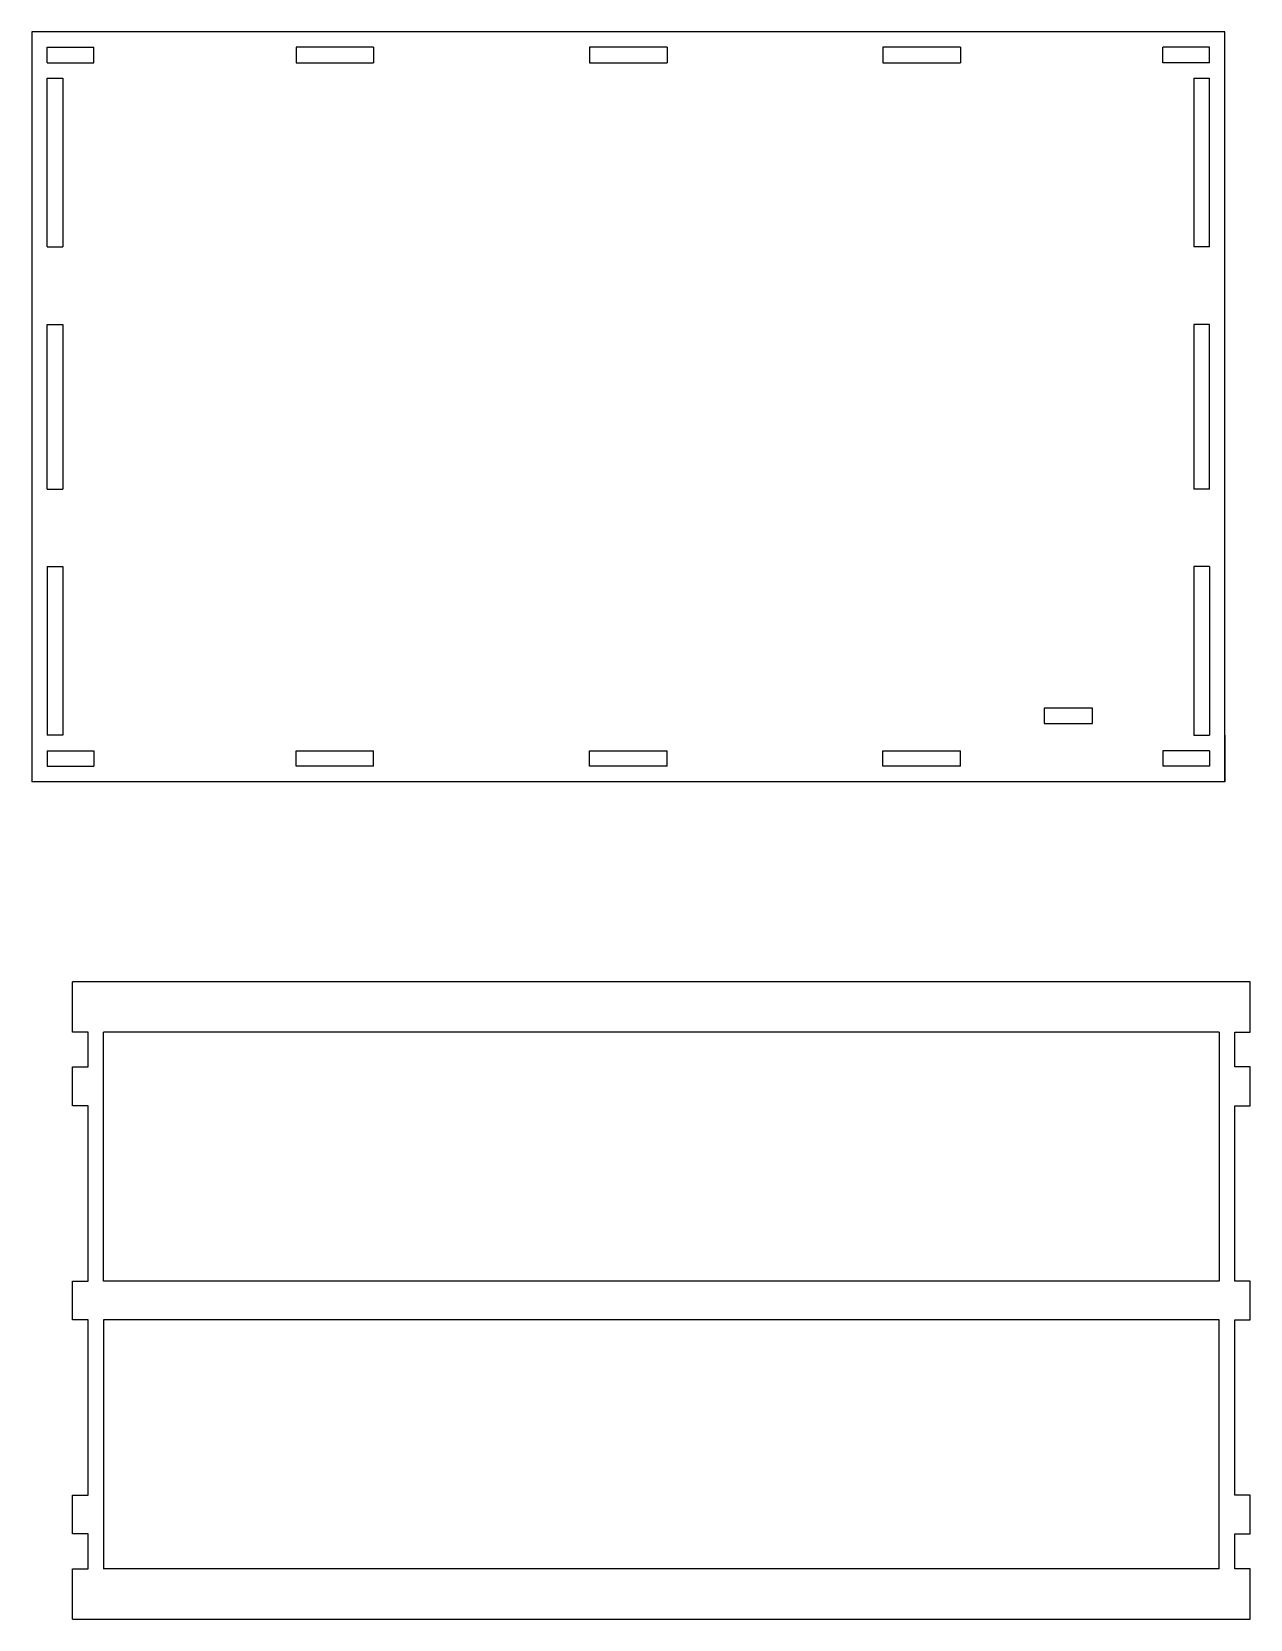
# Model space of a CAD drawing. Header units: millimetres. Extents: x 1909 to 5401, y -1249 to 880.
# Drawn here: x 3236 to 3865, y 60 to 880 of the extents above; entities that cross this region are included whole.
import ezdxf

# ---------------------------------------------------------------- set-up
doc = ezdxf.new("R2010")
doc.units = ezdxf.units.MM

msp = doc.modelspace()

# ---------------------------------------------------------------- linework, layer by layer
for p, q in [((3235.82, 879.54), (3235.82, 492.54)), ((3851.82, 879.54), (3235.82, 879.54)), ((3851.82, 492.54), (3851.82, 879.54)), ((3243.82, 871.54), (3267.82, 871.54)), ((3243.82, 863.54), (3243.82, 871.54)), ((3267.82, 863.54), (3267.82, 871.54)), ((3372.32, 871.54), (3372.32, 863.54)), ((3412.32, 871.54), (3372.32, 871.54)), ((3412.32, 871.54), (3412.32, 863.54)), ((3523.82, 871.54), (3523.82, 863.54)), ((3563.82, 871.54), (3523.82, 871.54)), ((3563.82, 871.54), (3563.82, 863.54)), ((3675.32, 871.54), (3675.32, 863.54)), ((3715.32, 871.54), (3675.32, 871.54)), ((3715.32, 871.54), (3715.32, 863.54)), ((3843.82, 871.54), (3819.82, 871.54)), ((3819.82, 863.54), (3819.82, 871.54)), ((3843.82, 863.54), (3843.82, 871.54)), ((3243.82, 863.54), (3267.82, 863.54)), ((3372.32, 863.54), (3412.32, 863.54)), ((3523.82, 863.54), (3563.82, 863.54)), ((3675.32, 863.54), (3715.32, 863.54)), ((3843.82, 863.54), (3819.82, 863.54)), ((3243.82, 768.54), (3243.82, 855.54)), ((3243.82, 855.54), (3251.82, 855.54)), ((3251.82, 855.54), (3251.82, 768.54)), ((3835.82, 855.54), (3835.82, 768.54)), ((3835.82, 855.54), (3843.82, 855.54)), ((3843.82, 768.54), (3843.82, 855.54)), ((3243.82, 768.54), (3251.82, 768.54)), ((3843.82, 768.54), (3835.82, 768.54)), ((3243.82, 728.54), (3251.82, 728.54)), ((3243.82, 643.54), (3243.82, 728.54)), ((3251.82, 728.54), (3251.82, 643.54)), ((3835.82, 728.54), (3835.82, 643.54)), ((3843.82, 728.54), (3835.82, 728.54)), ((3843.82, 643.54), (3843.82, 728.54)), ((3243.82, 643.54), (3251.82, 643.54)), ((3843.82, 643.54), (3835.82, 643.54)), ((3243.82, 603.54), (3251.82, 603.54)), ((3243.82, 603.54), (3243.82, 516.54)), ((3251.82, 603.54), (3251.82, 516.54)), ((3835.82, 603.54), (3835.82, 516.54)), ((3843.82, 603.54), (3835.82, 603.54)), ((3843.82, 603.54), (3843.82, 516.54)), ((3783.57, 530.54), (3758.57, 530.54)), ((3758.57, 530.54), (3758.57, 522.54)), ((3783.57, 522.54), (3783.57, 530.54)), ((3251.82, 516.54), (3243.82, 516.54)), ((3758.57, 522.54), (3783.57, 522.54)), ((3835.82, 516.54), (3843.82, 516.54)), ((3851.82, 516.54), (3851.82, 492.54)), ((3243.82, 508.54), (3267.82, 508.54)), ((3243.82, 508.54), (3243.82, 500.54)), ((3267.82, 508.54), (3267.82, 500.54)), ((3372.32, 500.54), (3372.32, 508.54)), ((3372.32, 508.54), (3412.32, 508.54)), ((3412.32, 500.54), (3412.32, 508.54)), ((3523.82, 500.54), (3523.82, 508.54)), ((3523.82, 508.54), (3563.82, 508.54)), ((3563.82, 500.54), (3563.82, 508.54)), ((3675.32, 508.54), (3715.32, 508.54)), ((3675.32, 500.54), (3675.32, 508.54)), ((3715.32, 500.54), (3715.32, 508.54)), ((3843.82, 508.54), (3819.82, 508.54)), ((3819.82, 508.54), (3819.82, 500.54)), ((3843.82, 508.54), (3843.82, 500.54)), ((3243.82, 500.54), (3267.82, 500.54)), ((3412.32, 500.54), (3372.32, 500.54)), ((3563.82, 500.54), (3523.82, 500.54)), ((3715.32, 500.54), (3675.32, 500.54)), ((3843.82, 500.54), (3819.82, 500.54)), ((3851.82, 492.54), (3235.82, 492.54)), ((3864.95, 389.33), (3256.91, 389.33)), ((3256.91, 363.33), (3256.91, 389.33)), ((3864.95, 363.33), (3864.95, 389.33)), ((3264.91, 363.33), (3256.91, 363.33)), ((3264.91, 345.33), (3264.91, 363.33)), ((3848.95, 363.33), (3272.93, 363.33)), ((3272.93, 234.83), (3272.93, 363.33)), ((3848.95, 363.33), (3848.95, 234.83)), ((3856.95, 363.33), (3864.95, 363.33)), ((3856.95, 345.33), (3856.95, 363.33)), ((3256.93, 325.33), (3256.93, 345.33)), ((3256.93, 345.33), (3264.91, 345.33)), ((3864.93, 345.33), (3856.95, 345.33)), ((3864.93, 325.33), (3864.93, 345.33)), ((3264.93, 325.33), (3256.93, 325.33)), ((3264.93, 234.83), (3264.93, 325.33)), ((3856.93, 325.33), (3864.93, 325.33)), ((3856.93, 234.83), (3856.93, 325.33)), ((3256.93, 214.83), (3256.93, 234.83)), ((3256.93, 234.83), (3264.93, 234.83)), ((3848.95, 234.83), (3272.93, 234.83)), ((3864.93, 234.83), (3856.93, 234.83)), ((3864.93, 214.83), (3864.93, 234.83)), ((3264.93, 214.83), (3256.93, 214.83)), ((3264.93, 124.33), (3264.93, 214.83)), ((3272.93, 214.83), (3272.93, 86.34)), ((3848.93, 214.83), (3272.93, 214.83)), ((3848.93, 86.33), (3848.93, 214.83)), ((3856.93, 214.83), (3864.93, 214.83)), ((3856.93, 124.33), (3856.93, 214.83)), ((3256.93, 104.33), (3256.93, 124.33)), ((3256.93, 124.33), (3264.93, 124.33)), ((3864.93, 124.33), (3856.93, 124.33)), ((3864.93, 104.33), (3864.93, 124.33)), ((3264.93, 104.33), (3256.93, 104.33)), ((3264.93, 86.33), (3264.93, 104.33)), ((3856.93, 104.33), (3864.93, 104.33)), ((3856.93, 86.33), (3856.93, 104.33)), ((3256.93, 60.33), (3256.93, 86.33)), ((3256.93, 86.33), (3264.93, 86.33)), ((3848.93, 86.33), (3272.93, 86.34)), ((3864.93, 86.33), (3856.93, 86.33)), ((3864.93, 60.33), (3864.93, 86.33)), ((3256.93, 60.33), (3272.93, 60.33)), ((3272.93, 60.33), (3864.93, 60.33))]:
    msp.add_line(p, q)

doc.saveas('drawing.dxf')
